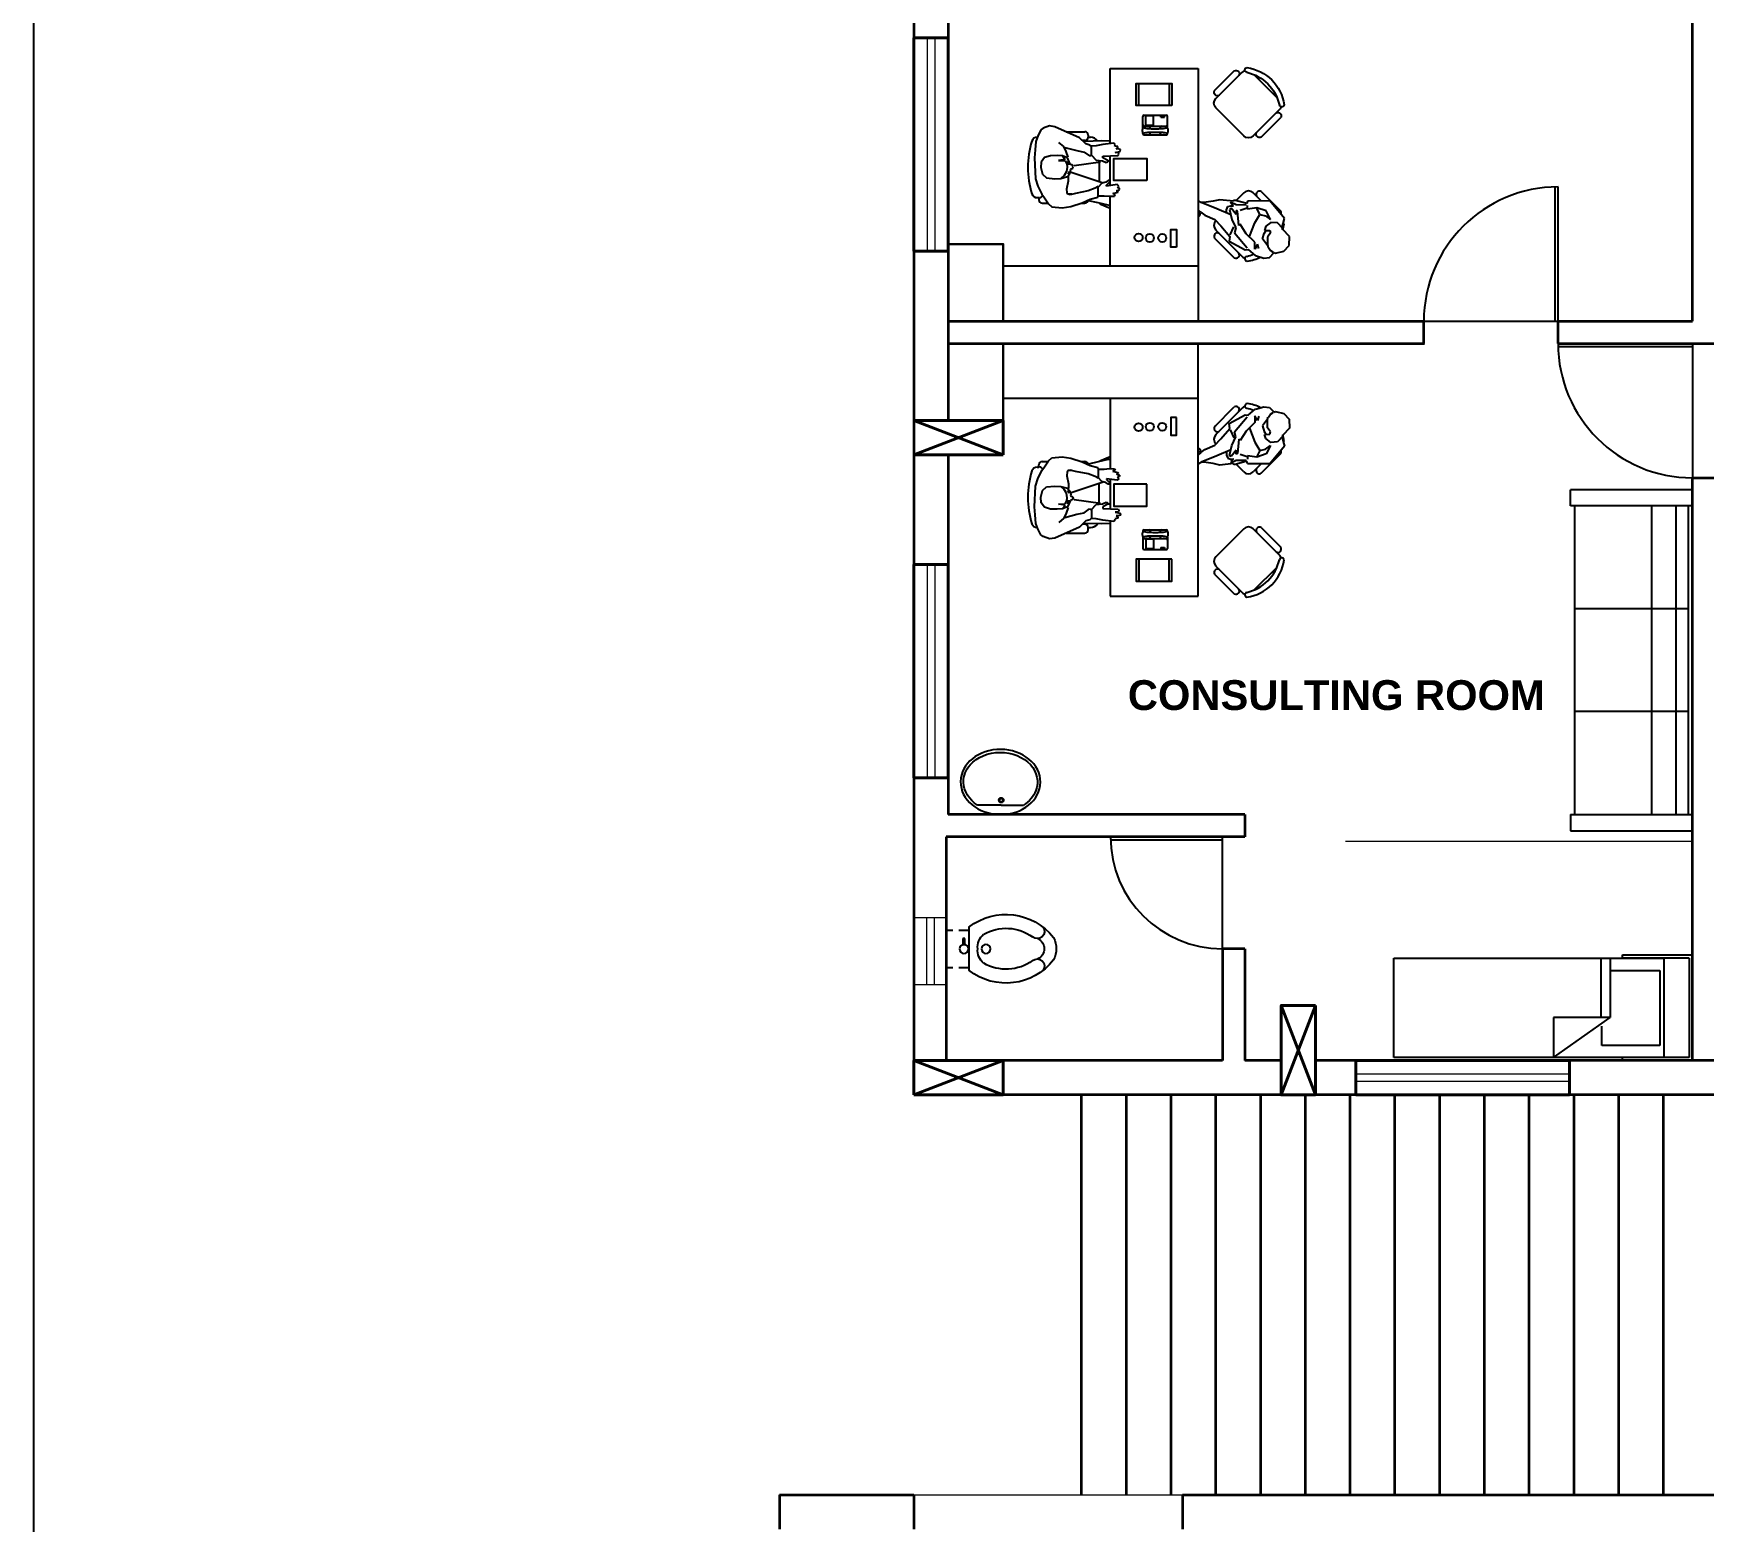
# Model space of a CAD drawing. Header units: inches. Extents: x -17070 to 527, y 504 to 2398.
# Drawn here: x -10654.93 to -10643.74, y 520.78 to 530.75 of the extents above; entities that cross this region are included whole.
import ezdxf
from ezdxf.enums import TextEntityAlignment as Align

# ---------------------------------------------------------------- set-up
doc = ezdxf.new("R2010")
doc.units = ezdxf.units.IN
for name, color, linetype in [('A-Flor-Pfix', 140, 'Continuous'), ('DOOR', 5, 'Continuous'), ('elevation', 7, 'Continuous'), ('FURN-TAG', 122, 'Continuous'), ('toilet furniture', 37, 'Continuous')]:
    doc.layers.add(name, color=color, linetype=linetype)
for name, color, linetype, lineweight in [('COL', 5, 'Continuous', 40), ('ELE-1', 105, 'Continuous', 40), ('hatch', 155, 'Continuous', 5), ('section', 1, 'Continuous', 35), ('wall', 7, 'Continuous', 30), ('WIN', 4, 'Continuous', 20)]:
    doc.layers.add(name, color=color, linetype=linetype, lineweight=lineweight)
doc.styles.add('ROMANC', font='arialbd.ttf', dxfattribs={"height": 0.35})
doc.styles.add('ZGF_SMALL', font='simplex_.ttf', dxfattribs={"width": 0.9, "height": 3.75})
doc.linetypes.add('ZIGZAG', pattern='A,0.0001,-0.2,[131,ltypeshp.shx,S=0.2,R=0,X=-0.2,Y=0],-0.4,[131,ltypeshp.shx,S=0.2,R=180,X=0.2,Y=0],-0.2', length=0.8001)

# ---------------------------------------------------------------- blocks, each defined once
blk = doc.blocks.new('de')
at = {"layer": 'elevation', "ltscale": 0.0005}
blk.add_line((-10856.90422, 504.72708), (-10856.90422, 504.13708), dxfattribs=at)
blk = doc.blocks.new('sedia-07')
for p, q in [((-11.81, 8.71), (-11.81, -8.29)), ((7.63, 11.71), (-7.25, 11.71)), ((12.19, -8.29), (12.19, 8.71)), ((-14.81, -6.17), (-14.81, 6.58)), ((15.19, -6.17), (15.19, 6.58)), ((-8.81, -11.29), (9.19, -11.29))]:
    blk.add_line(p, q)
for centre, radius, start, end in [((0.19, -4.29), 20, 53.1301, 126.8699), ((-13.31, 6.15), 1.56, 16.2602, 163.7398), ((-10.93, 11.05), 1.1, 143.30994, 302.02741), ((-8.81, 8.71), 3, 152.41556, 180), ((0.19, -6.47), 19.64, 57.57575, 122.42425), ((11.31, 11.05), 1.1, 237.97259, 36.69006), ((9.19, 8.71), 3, 0, 27.58444), ((13.69, 6.15), 1.56, 16.2602, 163.7398), ((-13.31, -5.73), 1.56, 196.2602, 343.7398), ((13.69, -5.73), 1.56, 196.2602, 343.7398), ((-8.81, -8.29), 3, 180, 270), ((9.19, -8.29), 3, 270, 0)]:
    blk.add_arc(centre, radius, start, end)
blk = doc.blocks.new('A$C37A41DED')
for p, q in [((5.39, 22.36), (51.42, 68.39)), ((51.42, 68.39), (68.39, 51.42)), ((68.39, 51.42), (22.36, 5.39)), ((24.23, 41.2), (21.37, 24.71)), ((31.04, 34.39), (24.23, 41.2)), ((21.37, 24.71), (31.04, 34.39)), ((0, 18.03), (11.93, 29.96)), ((1.06, 18.03), (12.46, 29.43)), ((8.13, 21.03), (18.03, 30.94)), ((11.93, 29.96), (12.46, 29.43)), ((18.03, 30.94), (21.35, 27.62)), ((31.52, 14.56), (21.37, 24.71)), ((22.89, 26.24), (33.05, 16.08)), ((22.36, 5.39), (5.39, 22.36)), ((20.95, 8.22), (8.13, 21.03)), ((18.03, 0), (0, 18.03)), ((18.03, 1.06), (1.06, 18.03)), ((29.41, 16.67), (20.95, 8.21)), ((18.03, 1.06), (29.43, 12.46)), ((29.43, 12.46), (29.96, 11.93)), ((29.96, 11.93), (18.03, 0))]:
    blk.add_line(p, q)
blk = doc.blocks.new('FURN-GEN-SOFA-03')
for p, q in [((0, 42), (30, 42)), ((0, 38), (0, 42)), ((30, 38), (30, 42)), ((0, 38), (30, 38)), ((1, -38), (1, 38)), ((4, -38), (4, 38)), ((10, -38), (10, 38)), ((29, 38), (29, -38)), ((1, 12.666667), (29, 12.666667)), ((1, -12.666667), (29, -12.666667)), ((30, -38), (0, -38)), ((0, -42), (0, -38)), ((30, -38), (30, -42)), ((30, -42), (0, -42))]:
    blk.add_line(p, q)
at = {"layer": 'FURN-TAG', "style": 'ZGF_SMALL'}
blk.add_attdef('ZGFCODE', text='', height=0.001, dxfattribs=at).set_placement((0, 0), align=Align.MIDDLE)
blk = doc.blocks.new('A$C031929D8')
at = {"layer": 'A-Flor-Pfix'}
for p, q in [((0, -13.39), (1.62, -13.39)), ((0, -22.61), (0, -13.39)), ((3.12, -13.39), (5.57, -13.39)), ((5.57, -23.31), (5.57, -12.69)), ((4.07, -19.06), (4.53, -19.06)), ((4.07, -20.55), (4.07, -19.06)), ((4.53, -20.55), (4.07, -20.55)), ((4.53, -19.06), (4.53, -20.55)), ((0, -22.61), (1.62, -22.61)), ((3.12, -22.61), (5.57, -22.61))]:
    blk.add_line(p, q, dxfattribs=at)
for centre in [(4.34, -17.96), (9.77, -17.96)]:
    blk.add_circle(centre, 1.1, dxfattribs=at)
for centre, radius, start, end in [((14.71, -24.38), 14.84, 38.0593, 128.0114), ((11.85, -17.61), 4.14, 129.8929, 185.4705), ((14.72, -24.06), 11.1, 54.0717, 119.8254), ((22.38, -13.7), 1.79, 230.0447, 34.4638), ((21.27, -18), 2.82, 296.8113, 63.1887), ((21.27, -18), 5.82, 331.6141, 28.3859), ((11.85, -18.39), 4.14, 174.5295, 230.1071), ((22.38, -22.3), 1.79, 325.5362, 129.9553), ((14.71, -11.62), 14.84, 231.9886, 321.9407), ((14.72, -11.94), 11.1, 240.1746, 305.9283)]:
    blk.add_arc(centre, radius, start, end, dxfattribs=at)
blk = doc.blocks.new('A$C6D011404')
at = {"layer": 'toilet furniture'}
for q in [(118, 64), (434, 64)]:
    blk.add_line((281, 64), q, dxfattribs=at)
for radius in [16.7, 11.9]:
    blk.add_circle((281, 99), radius, dxfattribs=at)
at = {"layer": 'toilet furniture', "extrusion": (0, 0, -1)}
blk.add_ellipse((276, 225), major_axis=(276, -2), ratio=0.815709, start_param=3.141593, end_param=9.424778, dxfattribs=at)
at = {"layer": 'toilet furniture'}
blk.add_open_spline([(118, 64), (58, 102), (22, 162), (20, 223), (20, 225), (20, 227), (20, 268), (36, 309), (113, 396), (192, 429), (355, 430), (435, 397), (529, 293), (543, 225), (505, 126), (475, 90), (434, 64)], degree=3, knots=[5.365258, 5.365258, 5.365258, 5.365258, 6.257078, 6.257078, 6.283185, 6.283185, 6.283185, 6.901165, 6.901165, 7.841015, 7.841015, 8.780865, 8.780865, 9.720714, 9.720714, 10.328696, 10.328696, 10.328696, 10.328696], dxfattribs=at)

msp = doc.modelspace()

# ---------------------------------------------------------------- linework, layer by layer
for p, q in [((-10647.71461, 530.51818), (-10647.12561, 530.51818)), ((-10647.71461, 530.01505), (-10647.71461, 530.51818)), ((-10647.12561, 530.51818), (-10647.12561, 528.82482)), ((-10647.48718, 530.20623), (-10647.33809, 530.20623)), ((-10648.17917, 530.10682), (-10648.2002, 530.06591)), ((-10648.16433, 530.11922), (-10648.17917, 530.10682)), ((-10648.12093, 530.13374), (-10648.16433, 530.11922)), ((-10648.08585, 530.12848), (-10648.12093, 530.13374)), ((-10647.92093, 530.05486), (-10648.08585, 530.12848)), ((-10648.01048, 530.09484), (-10647.88395, 530.09484)), ((-10647.49546, 530.1183), (-10647.49546, 530.19795)), ((-10647.48718, 530.13169), (-10647.33809, 530.13169)), ((-10647.47475, 530.13707), (-10647.47475, 530.20085)), ((-10647.42505, 530.20085), (-10647.47475, 530.20085)), ((-10647.42505, 530.13707), (-10647.47475, 530.13707)), ((-10647.44576, 530.11566), (-10647.44576, 530.12175)), ((-10647.42505, 530.13707), (-10647.42505, 530.20085)), ((-10647.3795, 530.11566), (-10647.3795, 530.12175)), ((-10647.37536, 530.19257), (-10647.37536, 530.20085)), ((-10647.37536, 530.20085), (-10647.35051, 530.20085)), ((-10647.37536, 530.19257), (-10647.35051, 530.19257)), ((-10647.35051, 530.19257), (-10647.35051, 530.20085)), ((-10647.3298, 530.1183), (-10647.3298, 530.19795)), ((-10648.21216, 530.03032), (-10648.21701, 529.97247)), ((-10648.2002, 530.06591), (-10648.21216, 530.03032)), ((-10648.20386, 530.05803), (-10648.20285, 530.05803)), ((-10648.02444, 529.99526), (-10648.05778, 530.02331)), ((-10648.05778, 530.02331), (-10648.05778, 530.02331)), ((-10648.05778, 530.02331), (-10648.05778, 530.02331)), ((-10648.05778, 530.02331), (-10648.05778, 530.02331)), ((-10648.01041, 529.96196), (-10648.02444, 529.99526)), ((-10648.01918, 529.99), (-10647.93848, 529.96897)), ((-10647.87707, 530.01279), (-10647.92093, 530.05486)), ((-10647.88395, 530.03594), (-10647.9012, 530.03594)), ((-10647.77005, 530.03383), (-10647.88584, 530.03032)), ((-10647.85075, 530.00578), (-10647.87707, 530.01279)), ((-10647.86186, 530.07275), (-10647.86186, 530.05803)), ((-10647.86186, 530.05803), (-10647.84714, 530.05803)), ((-10647.84023, 529.99526), (-10647.85075, 530.00578)), ((-10647.80865, 530.00052), (-10647.84309, 529.99812)), ((-10647.84023, 529.93742), (-10647.84023, 529.99526)), ((-10647.76303, 530.00929), (-10647.80865, 530.00052)), ((-10647.71461, 530.03086), (-10647.77005, 530.03383)), ((-10647.68935, 530.01805), (-10647.76303, 530.00929)), ((-10647.68233, 530.00753), (-10647.68935, 530.01805)), ((-10647.68409, 529.99877), (-10647.68233, 530.00753)), ((-10647.66303, 529.99526), (-10647.68409, 529.99877)), ((-10647.67531, 529.97949), (-10647.66303, 529.9865)), ((-10647.66303, 529.9865), (-10647.66303, 529.99526)), ((-10647.49546, 530.08199), (-10647.49546, 530.08632)), ((-10647.48718, 530.07371), (-10647.33809, 530.07371)), ((-10647.44576, 530.08365), (-10647.44576, 530.08974)), ((-10647.3795, 530.08365), (-10647.3795, 530.08974)), ((-10647.3298, 530.08199), (-10647.3298, 530.0862)), ((-10648.21701, 529.97247), (-10648.22129, 529.91989)), ((-10648.22129, 529.91989), (-10648.21525, 529.77965)), ((-10648.17708, 529.89184), (-10648.17883, 529.85503)), ((-10648.15427, 529.92164), (-10648.17708, 529.89184)), ((-10648.11392, 529.93391), (-10648.15427, 529.92164)), ((-10648.07006, 529.93566), (-10648.11392, 529.93391)), ((-10648.03384, 529.93288), (-10648.07006, 529.93566)), ((-10648.0166, 529.90827), (-10648.06119, 529.90211)), ((-10648.06119, 529.90211), (-10648.01747, 529.89919)), ((-10648.03384, 529.93288), (-10648.0166, 529.90827)), ((-10647.99988, 529.91989), (-10648.03384, 529.93288)), ((-10648.01747, 529.89919), (-10648.0058, 529.8795)), ((-10647.99637, 529.92339), (-10648.01041, 529.96196)), ((-10648.0058, 529.8795), (-10648.0022, 529.85791)), ((-10647.98935, 529.89359), (-10647.99988, 529.91989)), ((-10647.99878, 529.89982), (-10647.99158, 529.87248)), ((-10647.98058, 529.87606), (-10647.98935, 529.89359)), ((-10647.97006, 529.87256), (-10647.98058, 529.87606)), ((-10647.96304, 529.86204), (-10647.97006, 529.87256)), ((-10647.95602, 529.86905), (-10647.78058, 529.89359)), ((-10647.93848, 529.96897), (-10647.88935, 529.95845)), ((-10647.88935, 529.95845), (-10647.85251, 529.93216)), ((-10647.85251, 529.93216), (-10647.84023, 529.93742)), ((-10647.84023, 529.93742), (-10647.80865, 529.90411)), ((-10647.80865, 529.90411), (-10647.76654, 529.89885)), ((-10647.78824, 529.89252), (-10647.78824, 529.76058)), ((-10647.76654, 529.89885), (-10647.74198, 529.88833)), ((-10647.76479, 529.9304), (-10647.66128, 529.93566)), ((-10647.76479, 529.91989), (-10647.76479, 529.9304)), ((-10647.7297, 529.90236), (-10647.76479, 529.91989)), ((-10647.74198, 529.88833), (-10647.7297, 529.89359)), ((-10647.7297, 529.89359), (-10647.7297, 529.90236)), ((-10647.72795, 529.89885), (-10647.71461, 529.89927)), ((-10647.71461, 529.73415), (-10647.71461, 529.93295)), ((-10647.68058, 529.95495), (-10647.64724, 529.96196)), ((-10647.65952, 529.95319), (-10647.68058, 529.95495)), ((-10647.65426, 529.97773), (-10647.67531, 529.97949)), ((-10647.66128, 529.93566), (-10647.65777, 529.94443)), ((-10647.65777, 529.94443), (-10647.65952, 529.95319)), ((-10647.64549, 529.97598), (-10647.65426, 529.97773)), ((-10647.64724, 529.96196), (-10647.64549, 529.97598)), ((-10648.21525, 529.77965), (-10648.20037, 529.73057)), ((-10648.17883, 529.85503), (-10648.1683, 529.80945)), ((-10648.1683, 529.80945), (-10648.14199, 529.78491)), ((-10648.14199, 529.78491), (-10648.08585, 529.77965)), ((-10648.08585, 529.77965), (-10648.04627, 529.7822)), ((-10648.0238, 529.80216), (-10648.04627, 529.7822)), ((-10648.04627, 529.7822), (-10647.99988, 529.79368)), ((-10648.0076, 529.82734), (-10648.0238, 529.80216)), ((-10648.0022, 529.85791), (-10648.0076, 529.82734)), ((-10648.00514, 529.71129), (-10647.99462, 529.76563)), ((-10647.99988, 529.79368), (-10647.9876, 529.81121)), ((-10647.99014, 529.82788), (-10647.99878, 529.81061)), ((-10647.99462, 529.76563), (-10647.99462, 529.79543)), ((-10647.9876, 529.81121), (-10647.97883, 529.8375)), ((-10647.98058, 529.84451), (-10647.96479, 529.85152)), ((-10647.97883, 529.8375), (-10647.98058, 529.84451)), ((-10647.97707, 529.82348), (-10647.76128, 529.75161)), ((-10647.96479, 529.85152), (-10647.96304, 529.86204)), ((-10647.72795, 529.76738), (-10647.74374, 529.75687)), ((-10647.74023, 529.73583), (-10647.71391, 529.76037)), ((-10647.71742, 529.76738), (-10647.72795, 529.76738)), ((-10647.71391, 529.76037), (-10647.71742, 529.76738)), ((-10648.20386, 529.65309), (-10648.19317, 529.65309)), ((-10648.20037, 529.73057), (-10648.17181, 529.67623)), ((-10648.19317, 529.65309), (-10648.19317, 529.63837)), ((-10648.17181, 529.67623), (-10648.15385, 529.65169)), ((-10648.15385, 529.65169), (-10648.12795, 529.61137)), ((-10648.00339, 529.685), (-10648.00514, 529.71129)), ((-10647.99813, 529.67623), (-10648.00339, 529.685)), ((-10647.98234, 529.67273), (-10647.99813, 529.67623)), ((-10647.97251, 529.67518), (-10647.99339, 529.67518)), ((-10647.94725, 529.68149), (-10647.98234, 529.67273)), ((-10647.86304, 529.69902), (-10647.94725, 529.68149)), ((-10647.81567, 529.71655), (-10647.86304, 529.69902)), ((-10647.849, 529.64293), (-10647.79812, 529.6552)), ((-10647.79637, 529.72707), (-10647.81567, 529.71655)), ((-10647.79812, 529.6552), (-10647.79461, 529.66571)), ((-10647.79461, 529.66571), (-10647.79637, 529.72707)), ((-10647.77005, 529.74985), (-10647.79623, 529.72214)), ((-10647.79463, 529.66613), (-10647.75602, 529.66571)), ((-10647.74374, 529.75687), (-10647.77005, 529.74985)), ((-10647.75602, 529.66571), (-10647.71917, 529.66221)), ((-10647.73847, 529.73057), (-10647.74023, 529.73583)), ((-10647.6683, 529.74109), (-10647.73847, 529.73057)), ((-10647.71917, 529.66221), (-10647.68584, 529.66396)), ((-10647.71461, 529.19294), (-10647.71461, 529.66245)), ((-10647.69812, 529.67974), (-10647.66303, 529.69025)), ((-10647.68233, 529.67448), (-10647.69812, 529.67974)), ((-10647.68584, 529.66396), (-10647.68233, 529.67448)), ((-10647.6718, 529.69902), (-10647.65251, 529.70778)), ((-10647.66128, 529.69551), (-10647.6718, 529.69902)), ((-10647.65601, 529.73057), (-10647.6683, 529.74109)), ((-10647.66479, 529.7183), (-10647.65601, 529.73057)), ((-10647.65251, 529.71655), (-10647.66479, 529.7183)), ((-10647.66303, 529.69025), (-10647.66128, 529.69551)), ((-10647.65251, 529.70778), (-10647.65251, 529.71655)), ((-10646.81932, 529.68538), (-10646.87105, 529.63365)), ((-10646.70275, 529.63129), (-10646.75685, 529.68538)), ((-10646.70348, 529.69449), (-10646.57073, 529.56174)), ((-10648.17108, 529.61628), (-10648.1311, 529.61628)), ((-10648.12795, 529.61137), (-10648.1069, 529.59034)), ((-10648.1069, 529.59034), (-10648.03672, 529.58508)), ((-10648.03672, 529.58508), (-10647.97883, 529.59384)), ((-10647.97883, 529.59384), (-10647.90339, 529.61839)), ((-10647.90986, 529.61628), (-10647.88395, 529.61628)), ((-10647.90339, 529.61839), (-10647.849, 529.64293)), ((-10647.79637, 529.61839), (-10647.85953, 529.63241)), ((-10647.72795, 529.60261), (-10647.79637, 529.61839)), ((-10647.78409, 529.61137), (-10647.71461, 529.58286)), ((-10647.71461, 529.60094), (-10647.72795, 529.60261)), ((-10647.10427, 529.62118), (-10647.12561, 529.6332)), ((-10647.10621, 529.55488), (-10647.12561, 529.56974)), ((-10647.11717, 529.55073), (-10647.12561, 529.55268)), ((-10647.12561, 529.52566), (-10647.11449, 529.53343)), ((-10647.11449, 529.53343), (-10647.10621, 529.55488)), ((-10647.10621, 529.55488), (-10647.08063, 529.53563)), ((-10647.00098, 529.57734), (-10647.10445, 529.62049)), ((-10647.0877, 529.6207), (-10647.10427, 529.62118)), ((-10647.02558, 529.62974), (-10647.0877, 529.6207)), ((-10647.08063, 529.53563), (-10647.01389, 529.50689)), ((-10646.98003, 529.63926), (-10647.02558, 529.62974)), ((-10646.90963, 529.53959), (-10647.00098, 529.57734)), ((-10646.88917, 529.62832), (-10646.98003, 529.63926)), ((-10646.93594, 529.55567), (-10646.93545, 529.57224)), ((-10646.93545, 529.57224), (-10646.92717, 529.59369)), ((-10646.92717, 529.59369), (-10646.90598, 529.59882)), ((-10646.9033, 529.58151), (-10646.91499, 529.5742)), ((-10646.91499, 529.5742), (-10646.90037, 529.50741)), ((-10646.90598, 529.59882), (-10646.88941, 529.59834)), ((-10646.90549, 529.61539), (-10646.90403, 529.62173)), ((-10646.88941, 529.59834), (-10646.90549, 529.61539)), ((-10646.90403, 529.62173), (-10646.87066, 529.60736)), ((-10646.86944, 529.54033), (-10646.9033, 529.58151)), ((-10646.88381, 529.6371), (-10646.88917, 529.62832)), ((-10646.79904, 529.61421), (-10646.88381, 529.6371)), ((-10646.87066, 529.60736), (-10646.8044, 529.60543)), ((-10646.86115, 529.56178), (-10646.86992, 529.56714)), ((-10646.86992, 529.56714), (-10646.86944, 529.54033)), ((-10646.85311, 529.46648), (-10646.86115, 529.56178)), ((-10646.79611, 529.5835), (-10646.84313, 529.56764)), ((-10646.79538, 529.63006), (-10646.79904, 529.61421)), ((-10646.79441, 529.57643), (-10646.79563, 529.60007)), ((-10646.64484, 529.63205), (-10646.79538, 529.63006)), ((-10646.73229, 529.58547), (-10646.79441, 529.57643)), ((-10646.74544, 529.48504), (-10646.71256, 529.54087)), ((-10646.71256, 529.54087), (-10646.73302, 529.5823)), ((-10646.67042, 529.56453), (-10646.73229, 529.58547)), ((-10646.71256, 529.54087), (-10646.67456, 529.53211)), ((-10646.64021, 529.5075), (-10646.67042, 529.56453)), ((-10646.5457, 529.51241), (-10646.64484, 529.63205)), ((-10647.01389, 529.50689), (-10646.97369, 529.46425)), ((-10647.00609, 529.49861), (-10647.00674, 529.49796)), ((-10647.00674, 529.43549), (-10646.82973, 529.25849)), ((-10646.97369, 529.46425), (-10646.91328, 529.39358)), ((-10646.91109, 529.40309), (-10646.88527, 529.45721)), ((-10646.90037, 529.50741), (-10646.87333, 529.45112)), ((-10646.87333, 529.45112), (-10646.88137, 529.41626)), ((-10646.84459, 529.47453), (-10646.85311, 529.46648)), ((-10646.80244, 529.41141), (-10646.84459, 529.47453)), ((-10646.78003, 529.39289), (-10646.74544, 529.48504)), ((-10646.68186, 529.41364), (-10646.67115, 529.4312)), ((-10646.6709, 529.46118), (-10646.68065, 529.43339)), ((-10646.68065, 529.43339), (-10646.64435, 529.43169)), ((-10646.67456, 529.53211), (-10646.64021, 529.5075)), ((-10646.63826, 529.48703), (-10646.6709, 529.46118)), ((-10646.64435, 529.43169), (-10646.64094, 529.41756)), ((-10646.59247, 529.48314), (-10646.63826, 529.48703)), ((-10646.55787, 529.44513), (-10646.59247, 529.48314)), ((-10646.56202, 529.45609), (-10646.5457, 529.51241)), ((-10646.55934, 529.43879), (-10646.56202, 529.45609)), ((-10646.51409, 529.39225), (-10646.55672, 529.43879)), ((-10647.01585, 529.38213), (-10646.88309, 529.24938)), ((-10646.91328, 529.39358), (-10646.91742, 529.36116)), ((-10646.91742, 529.36116), (-10646.81072, 529.30318)), ((-10646.88137, 529.41626), (-10646.79757, 529.31683)), ((-10646.74544, 529.35488), (-10646.80244, 529.41141)), ((-10646.74617, 529.30832), (-10646.74544, 529.35488)), ((-10646.72863, 529.34099), (-10646.74617, 529.30832)), ((-10646.71865, 529.31199), (-10646.72863, 529.34099)), ((-10646.6938, 529.37634), (-10646.68186, 529.41364)), ((-10646.66067, 529.33199), (-10646.6938, 529.37634)), ((-10646.64094, 529.41756), (-10646.66091, 529.38879)), ((-10646.66091, 529.38879), (-10646.66018, 529.34857)), ((-10646.66018, 529.34857), (-10646.65726, 529.31786)), ((-10646.65464, 529.31786), (-10646.6393, 529.29763)), ((-10646.55014, 529.29376), (-10646.51457, 529.33228)), ((-10646.51457, 529.33228), (-10646.51409, 529.39225)), ((-10646.81072, 529.30318), (-10646.79026, 529.30514)), ((-10646.79026, 529.30514), (-10646.743, 529.2642)), ((-10646.74039, 529.2642), (-10646.68412, 529.24789)), ((-10646.68412, 529.24789), (-10646.64636, 529.25253)), ((-10646.64636, 529.25253), (-10646.61542, 529.28545)), ((-10646.6393, 529.29763), (-10646.62176, 529.28691)), ((-10646.61542, 529.28545), (-10646.60665, 529.28009)), ((-10646.60665, 529.28009), (-10646.55014, 529.29376)), ((-10647.33127, 529.19294), (-10648.43083, 529.19294)), ((-10648.43083, 528.82482), (-10648.43083, 529.19294)), ((-10647.12561, 529.19294), (-10647.71461, 529.19294)), ((-10648.43083, 528.82482), (-10647.12561, 528.82482)), ((-10648.43083, 528.67482), (-10647.12561, 528.67482)), ((-10648.43083, 528.67482), (-10648.43083, 528.30669)), ((-10647.12561, 526.98145), (-10647.12561, 528.67482)), ((-10647.33127, 528.30669), (-10648.43083, 528.30669)), ((-10647.12561, 528.30669), (-10647.71461, 528.30669)), ((-10647.71461, 528.30669), (-10647.71461, 527.83718)), ((-10647.01585, 528.1175), (-10646.88309, 528.25026)), ((-10647.00674, 528.06414), (-10646.82973, 528.24115)), ((-10646.91742, 528.13847), (-10646.81072, 528.19645)), ((-10646.81072, 528.19645), (-10646.79026, 528.19449)), ((-10646.79026, 528.19449), (-10646.743, 528.23543)), ((-10646.72863, 528.15864), (-10646.74617, 528.19131)), ((-10646.74617, 528.19131), (-10646.74544, 528.14475)), ((-10646.74039, 528.23543), (-10646.68412, 528.25174)), ((-10646.68412, 528.25174), (-10646.64636, 528.2471)), ((-10646.65464, 528.18178), (-10646.6393, 528.202)), ((-10646.64636, 528.2471), (-10646.61542, 528.21418)), ((-10646.6393, 528.202), (-10646.62176, 528.21272)), ((-10646.61542, 528.21418), (-10646.60665, 528.21954)), ((-10646.60665, 528.21954), (-10646.55014, 528.20587)), ((-10646.55014, 528.20587), (-10646.51457, 528.16735)), ((-10646.97369, 528.03538), (-10646.91328, 528.10605)), ((-10646.91328, 528.10605), (-10646.91742, 528.13847)), ((-10646.91109, 528.09655), (-10646.88527, 528.04242)), ((-10646.88137, 528.08337), (-10646.79757, 528.1828)), ((-10646.87333, 528.04851), (-10646.88137, 528.08337)), ((-10646.80244, 528.08822), (-10646.84459, 528.02511)), ((-10646.74544, 528.14475), (-10646.80244, 528.08822)), ((-10646.78003, 528.10674), (-10646.74544, 528.01459)), ((-10646.71865, 528.18765), (-10646.72863, 528.15864)), ((-10646.66067, 528.16764), (-10646.6938, 528.12329)), ((-10646.6938, 528.12329), (-10646.68186, 528.08599)), ((-10646.68186, 528.08599), (-10646.67115, 528.06844)), ((-10646.66091, 528.11085), (-10646.66018, 528.15106)), ((-10646.64094, 528.08208), (-10646.66091, 528.11085)), ((-10646.66018, 528.15106), (-10646.65726, 528.18178)), ((-10646.64435, 528.06794), (-10646.64094, 528.08208)), ((-10646.51409, 528.10739), (-10646.55672, 528.06084)), ((-10646.51457, 528.16735), (-10646.51409, 528.10739)), ((-10647.12561, 527.97397), (-10647.11449, 527.96621)), ((-10647.11449, 527.96621), (-10647.10621, 527.94475)), ((-10647.08063, 527.964), (-10647.01389, 527.99274)), ((-10647.01389, 527.99274), (-10646.97369, 528.03538)), ((-10647.00609, 528.00102), (-10647.00674, 528.00167)), ((-10646.91499, 527.92543), (-10646.90037, 527.99222)), ((-10646.90037, 527.99222), (-10646.87333, 528.04851)), ((-10646.85311, 528.03315), (-10646.86115, 527.93785)), ((-10646.84459, 528.02511), (-10646.85311, 528.03315)), ((-10646.74544, 528.01459), (-10646.71256, 527.95876)), ((-10646.71256, 527.95876), (-10646.67456, 527.96752)), ((-10646.68065, 528.06625), (-10646.64435, 528.06794)), ((-10646.6709, 528.03845), (-10646.68065, 528.06625)), ((-10646.67456, 527.96752), (-10646.64021, 527.99213)), ((-10646.63826, 528.01261), (-10646.6709, 528.03845)), ((-10646.64021, 527.99213), (-10646.67042, 527.9351)), ((-10646.5457, 527.98723), (-10646.64484, 527.86758)), ((-10646.59247, 528.01649), (-10646.63826, 528.01261)), ((-10646.55787, 528.0545), (-10646.59247, 528.01649)), ((-10646.55934, 528.06084), (-10646.56202, 528.04354)), ((-10646.56202, 528.04354), (-10646.5457, 527.98723)), ((-10648.19317, 527.84654), (-10648.19317, 527.86126)), ((-10648.17108, 527.88335), (-10648.1311, 527.88335)), ((-10648.15385, 527.84794), (-10648.12795, 527.88826)), ((-10648.12795, 527.88826), (-10648.1069, 527.90929)), ((-10648.1069, 527.90929), (-10648.03672, 527.91455)), ((-10648.03672, 527.91455), (-10647.97883, 527.90579)), ((-10647.97883, 527.90579), (-10647.90339, 527.88125)), ((-10647.90986, 527.88335), (-10647.88395, 527.88335)), ((-10647.90339, 527.88125), (-10647.849, 527.85671)), ((-10647.79637, 527.88125), (-10647.85953, 527.86722)), ((-10647.849, 527.85671), (-10647.79812, 527.84443)), ((-10647.72795, 527.89702), (-10647.79637, 527.88125)), ((-10647.78409, 527.88826), (-10647.71461, 527.91677)), ((-10647.71461, 527.89869), (-10647.72795, 527.89702)), ((-10647.11717, 527.9489), (-10647.12561, 527.94695)), ((-10647.10621, 527.94475), (-10647.12561, 527.9299)), ((-10647.10427, 527.87845), (-10647.12561, 527.86643)), ((-10647.10621, 527.94475), (-10647.08063, 527.964)), ((-10647.00098, 527.92229), (-10647.10445, 527.87914)), ((-10647.0877, 527.87893), (-10647.10427, 527.87845)), ((-10647.02558, 527.8699), (-10647.0877, 527.87893)), ((-10646.98003, 527.86037), (-10647.02558, 527.8699)), ((-10646.90963, 527.96004), (-10647.00098, 527.92229)), ((-10646.88917, 527.87131), (-10646.98003, 527.86037)), ((-10646.93594, 527.94397), (-10646.93545, 527.92739)), ((-10646.93545, 527.92739), (-10646.92717, 527.90594)), ((-10646.92717, 527.90594), (-10646.90598, 527.90081)), ((-10646.9033, 527.91812), (-10646.91499, 527.92543)), ((-10646.90598, 527.90081), (-10646.88941, 527.90129)), ((-10646.88941, 527.90129), (-10646.90549, 527.88424)), ((-10646.90549, 527.88424), (-10646.90403, 527.8779)), ((-10646.90403, 527.8779), (-10646.87066, 527.89227)), ((-10646.86944, 527.9593), (-10646.9033, 527.91812)), ((-10646.88381, 527.86254), (-10646.88917, 527.87131)), ((-10646.79904, 527.88542), (-10646.88381, 527.86254)), ((-10646.81932, 527.81425), (-10646.87105, 527.86598)), ((-10646.87066, 527.89227), (-10646.8044, 527.8942)), ((-10646.86992, 527.93249), (-10646.86944, 527.9593)), ((-10646.86115, 527.93785), (-10646.86992, 527.93249)), ((-10646.79611, 527.91613), (-10646.84313, 527.93199)), ((-10646.79538, 527.86958), (-10646.79904, 527.88542)), ((-10646.79441, 527.9232), (-10646.79563, 527.89956)), ((-10646.64484, 527.86758), (-10646.79538, 527.86958)), ((-10646.73229, 527.91416), (-10646.79441, 527.9232)), ((-10646.70275, 527.86835), (-10646.75685, 527.81425)), ((-10646.71256, 527.95876), (-10646.73302, 527.91733)), ((-10646.67042, 527.9351), (-10646.73229, 527.91416)), ((-10646.70348, 527.80514), (-10646.57073, 527.93789)), ((-10648.21525, 527.71998), (-10648.20037, 527.76906)), ((-10648.20386, 527.84654), (-10648.19317, 527.84654)), ((-10648.20037, 527.76906), (-10648.17181, 527.8234)), ((-10648.17181, 527.8234), (-10648.15385, 527.84794)), ((-10648.00339, 527.81464), (-10648.00514, 527.78834)), ((-10648.00514, 527.78834), (-10647.99462, 527.734)), ((-10647.99813, 527.8234), (-10648.00339, 527.81464)), ((-10647.98234, 527.82691), (-10647.99813, 527.8234)), ((-10647.97251, 527.82445), (-10647.99339, 527.82445)), ((-10647.94725, 527.81814), (-10647.98234, 527.82691)), ((-10647.97707, 527.67615), (-10647.76128, 527.74802)), ((-10647.86304, 527.80061), (-10647.94725, 527.81814)), ((-10647.81567, 527.78308), (-10647.86304, 527.80061)), ((-10647.79637, 527.77257), (-10647.81567, 527.78308)), ((-10647.79812, 527.84443), (-10647.79461, 527.83392)), ((-10647.79461, 527.83392), (-10647.79637, 527.77257)), ((-10647.77005, 527.74978), (-10647.79623, 527.77749)), ((-10647.79463, 527.8335), (-10647.75602, 527.83392)), ((-10647.74374, 527.74277), (-10647.77005, 527.74978)), ((-10647.75602, 527.83392), (-10647.71917, 527.83742)), ((-10647.72795, 527.73225), (-10647.74374, 527.74277)), ((-10647.73847, 527.76906), (-10647.74023, 527.7638)), ((-10647.74023, 527.7638), (-10647.71391, 527.73926)), ((-10647.6683, 527.75854), (-10647.73847, 527.76906)), ((-10647.71917, 527.83742), (-10647.68584, 527.83567)), ((-10647.71461, 527.76548), (-10647.71461, 527.56668)), ((-10647.68233, 527.82515), (-10647.69812, 527.81989)), ((-10647.69812, 527.81989), (-10647.66303, 527.80938)), ((-10647.68584, 527.83567), (-10647.68233, 527.82515)), ((-10647.66128, 527.80412), (-10647.6718, 527.80061)), ((-10647.6718, 527.80061), (-10647.65251, 527.79185)), ((-10647.65601, 527.76906), (-10647.6683, 527.75854)), ((-10647.65251, 527.78308), (-10647.66479, 527.78133)), ((-10647.66479, 527.78133), (-10647.65601, 527.76906)), ((-10647.66303, 527.80938), (-10647.66128, 527.80412)), ((-10647.65251, 527.79185), (-10647.65251, 527.78308)), ((-10648.22129, 527.57974), (-10648.21525, 527.71998)), ((-10648.17883, 527.6446), (-10648.1683, 527.69018)), ((-10648.17708, 527.60779), (-10648.17883, 527.6446)), ((-10648.1683, 527.69018), (-10648.14199, 527.71472)), ((-10648.14199, 527.71472), (-10648.08585, 527.71998)), ((-10648.08585, 527.71998), (-10648.04627, 527.71743)), ((-10648.0238, 527.69747), (-10648.04627, 527.71743)), ((-10648.04627, 527.71743), (-10647.99988, 527.70595)), ((-10648.0076, 527.67229), (-10648.0238, 527.69747)), ((-10648.0022, 527.64172), (-10648.0076, 527.67229)), ((-10648.0058, 527.62014), (-10648.0022, 527.64172)), ((-10647.99988, 527.70595), (-10647.9876, 527.68843)), ((-10647.99014, 527.67175), (-10647.99878, 527.68902)), ((-10647.99462, 527.734), (-10647.99462, 527.7042)), ((-10647.9876, 527.68843), (-10647.97883, 527.66213)), ((-10647.97883, 527.66213), (-10647.98058, 527.65512)), ((-10647.98058, 527.65512), (-10647.96479, 527.64811)), ((-10647.96304, 527.63759), (-10647.97006, 527.62707)), ((-10647.96479, 527.64811), (-10647.96304, 527.63759)), ((-10647.95602, 527.63058), (-10647.78058, 527.60604)), ((-10647.78824, 527.60711), (-10647.78824, 527.73905)), ((-10647.71742, 527.73225), (-10647.72795, 527.73225)), ((-10647.71391, 527.73926), (-10647.71742, 527.73225)), ((-10648.21701, 527.52716), (-10648.22129, 527.57974)), ((-10648.21216, 527.46931), (-10648.21701, 527.52716)), ((-10648.15427, 527.57799), (-10648.17708, 527.60779)), ((-10648.11392, 527.56572), (-10648.15427, 527.57799)), ((-10648.07006, 527.56397), (-10648.11392, 527.56572)), ((-10648.03384, 527.56675), (-10648.07006, 527.56397)), ((-10648.06119, 527.59752), (-10648.01747, 527.60044)), ((-10648.0166, 527.59136), (-10648.06119, 527.59752)), ((-10648.03384, 527.56675), (-10648.0166, 527.59136)), ((-10647.99988, 527.57974), (-10648.03384, 527.56675)), ((-10648.01041, 527.53767), (-10648.02444, 527.50437)), ((-10648.01918, 527.50963), (-10647.93848, 527.53066)), ((-10648.01747, 527.60044), (-10648.0058, 527.62014)), ((-10647.99637, 527.57624), (-10648.01041, 527.53767)), ((-10647.98935, 527.60604), (-10647.99988, 527.57974)), ((-10647.99878, 527.59981), (-10647.99158, 527.62715)), ((-10647.98058, 527.62357), (-10647.98935, 527.60604)), ((-10647.97006, 527.62707), (-10647.98058, 527.62357)), ((-10647.93848, 527.53066), (-10647.88935, 527.54118)), ((-10647.88935, 527.54118), (-10647.85251, 527.56747)), ((-10647.85251, 527.56747), (-10647.84023, 527.56222)), ((-10647.84023, 527.56222), (-10647.80865, 527.59552)), ((-10647.84023, 527.56222), (-10647.84023, 527.50437)), ((-10647.80865, 527.59552), (-10647.76654, 527.60078)), ((-10647.76654, 527.60078), (-10647.74198, 527.6113)), ((-10647.7297, 527.59727), (-10647.76479, 527.57974)), ((-10647.76479, 527.57974), (-10647.76479, 527.56923)), ((-10647.76479, 527.56923), (-10647.66128, 527.56397)), ((-10647.74198, 527.6113), (-10647.7297, 527.60604)), ((-10647.7297, 527.60604), (-10647.7297, 527.59727)), ((-10647.72795, 527.60078), (-10647.71461, 527.60036)), ((-10647.65952, 527.54644), (-10647.68058, 527.54469)), ((-10647.68058, 527.54469), (-10647.64724, 527.53767)), ((-10647.65426, 527.5219), (-10647.67531, 527.52014)), ((-10647.67531, 527.52014), (-10647.66303, 527.51313)), ((-10647.66128, 527.56397), (-10647.65777, 527.5552)), ((-10647.65777, 527.5552), (-10647.65952, 527.54644)), ((-10647.64549, 527.52365), (-10647.65426, 527.5219)), ((-10647.64724, 527.53767), (-10647.64549, 527.52365)), ((-10648.2002, 527.43372), (-10648.21216, 527.46931)), ((-10648.20386, 527.4416), (-10648.20285, 527.4416)), ((-10648.17917, 527.39281), (-10648.2002, 527.43372)), ((-10647.92093, 527.44477), (-10648.08585, 527.37115)), ((-10648.02444, 527.50437), (-10648.05778, 527.47632)), ((-10648.05778, 527.47632), (-10648.05778, 527.47632)), ((-10648.05778, 527.47632), (-10648.05778, 527.47632)), ((-10648.05778, 527.47632), (-10648.05778, 527.47632)), ((-10647.87707, 527.48684), (-10647.92093, 527.44477)), ((-10647.88395, 527.46369), (-10647.9012, 527.46369)), ((-10647.77005, 527.4658), (-10647.88584, 527.46931)), ((-10647.85075, 527.49385), (-10647.87707, 527.48684)), ((-10647.86186, 527.4416), (-10647.84714, 527.4416)), ((-10647.86186, 527.42688), (-10647.86186, 527.4416)), ((-10647.84023, 527.50437), (-10647.85075, 527.49385)), ((-10647.80865, 527.49911), (-10647.84309, 527.50151)), ((-10647.76303, 527.49035), (-10647.80865, 527.49911)), ((-10647.71461, 527.46877), (-10647.77005, 527.4658)), ((-10647.68935, 527.48158), (-10647.76303, 527.49035)), ((-10647.71461, 527.48459), (-10647.71461, 526.98145)), ((-10647.68233, 527.4921), (-10647.68935, 527.48158)), ((-10647.66303, 527.50437), (-10647.68409, 527.50086)), ((-10647.68409, 527.50086), (-10647.68233, 527.4921)), ((-10647.66303, 527.51313), (-10647.66303, 527.50437)), ((-10647.49546, 527.41764), (-10647.49546, 527.41331)), ((-10647.48718, 527.42592), (-10647.33809, 527.42592)), ((-10647.44576, 527.41598), (-10647.44576, 527.40989)), ((-10647.3795, 527.41598), (-10647.3795, 527.40989)), ((-10647.3298, 527.41764), (-10647.3298, 527.41343)), ((-10648.16433, 527.38041), (-10648.17917, 527.39281)), ((-10648.12093, 527.36589), (-10648.16433, 527.38041)), ((-10648.08585, 527.37115), (-10648.12093, 527.36589)), ((-10648.01048, 527.40479), (-10647.88395, 527.40479)), ((-10647.49546, 527.38134), (-10647.49546, 527.30168)), ((-10647.48718, 527.36794), (-10647.33809, 527.36794)), ((-10647.47475, 527.36256), (-10647.47475, 527.29878)), ((-10647.42505, 527.36256), (-10647.47475, 527.36256)), ((-10647.42505, 527.29878), (-10647.47475, 527.29878)), ((-10647.44576, 527.38397), (-10647.44576, 527.37788)), ((-10647.42505, 527.36256), (-10647.42505, 527.29878)), ((-10647.3795, 527.38397), (-10647.3795, 527.37788)), ((-10647.37536, 527.30706), (-10647.37536, 527.29878)), ((-10647.37536, 527.30706), (-10647.35051, 527.30706)), ((-10647.37536, 527.29878), (-10647.35051, 527.29878)), ((-10647.35051, 527.30706), (-10647.35051, 527.29878)), ((-10647.3298, 527.38134), (-10647.3298, 527.30168)), ((-10647.48718, 527.2934), (-10647.33809, 527.2934)), ((-10647.71461, 526.98145), (-10647.12561, 526.98145))]:
    msp.add_line(p, q)
for points in [[(-10647.31897, 530.27099), (-10647.53984, 530.27099), (-10647.53984, 530.41824), (-10647.31897, 530.41824)], [(-10647.3008, 530.27099), (-10647.52168, 530.27099), (-10647.52168, 530.41824), (-10647.3008, 530.41824)], [(-10647.46836, 529.76776), (-10647.68924, 529.76776), (-10647.68924, 529.91501), (-10647.46836, 529.91501)], [(-10647.27065, 529.32024), (-10647.30889, 529.32024), (-10647.30889, 529.43913), (-10647.27065, 529.43913)], [(-10647.27065, 528.17939), (-10647.30889, 528.17939), (-10647.30889, 528.0605), (-10647.27065, 528.0605)], [(-10647.46836, 527.73187), (-10647.68924, 527.73187), (-10647.68924, 527.58462), (-10647.46836, 527.58462)], [(-10647.31897, 527.22864), (-10647.53984, 527.22864), (-10647.53984, 527.08139), (-10647.31897, 527.08139)], [(-10647.3008, 527.22864), (-10647.52168, 527.22864), (-10647.52168, 527.08139), (-10647.3008, 527.08139)]]:
    msp.add_lwpolyline(points, close=True)
for centre in [(-10647.52428, 529.38539), (-10647.44885, 529.38244), (-10647.36603, 529.38244), (-10647.52428, 528.11424), (-10647.44885, 528.11719), (-10647.36603, 528.11719)]:
    msp.add_circle(centre, 0.02718)
for centre, radius, start, end in [((-10647.48718, 530.19795), 0.00828, 90, 180), ((-10647.33809, 530.19795), 0.00828, 0, 90), ((-10647.88395, 530.07275), 0.02209, 0, 90), ((-10647.44794, 530.1027), 0.05165, 170.592388, 180), ((-10647.44794, 530.1027), 0.05165, 180, 189.407612), ((-10647.46949, 530.09913), 0.02981, 189.407612, 197.802415), ((-10647.48885, 530.11087), 0.00994, 76.638275, 178.429667), ((-10647.48718, 530.13997), 0.00828, 180, 270), ((-10647.45238, 530.2644), 0.14786, 256.638275, 263.832467), ((-10647.42873, 530.48334), 0.36808, 263.832467, 267.437122), ((-10647.4557, 530.12175), 0.00994, 0, 90), ((-10647.41263, 530.84292), 0.72801, 267.437122, 270), ((-10647.41263, 530.84292), 0.72801, 270, 272.562878), ((-10647.39654, 530.48334), 0.36808, 272.562878, 276.167533), ((-10647.36956, 530.12175), 0.00994, 90, 180), ((-10647.37288, 530.2644), 0.14786, 276.167533, 283.896839), ((-10647.33641, 530.11087), 0.00994, 11.295776, 103.361725), ((-10647.33809, 530.13997), 0.00828, 270, 0), ((-10647.32563, 530.11167), 0.01526, 143.595794, 143.727243), ((-10647.37732, 530.1027), 0.05165, 346.08253, 0), ((-10647.37732, 530.1027), 0.05165, 0, 11.295776), ((-10647.6916, 529.85556), 0.57519, 162.079787, 197.920213), ((-10648.20386, 530.02121), 0.03681, 90, 162.079787), ((-10647.88395, 530.05803), 0.02209, 270, 0), ((-10647.84714, 529.99913), 0.0589, 35.049807, 90), ((-10647.48999, 530.09255), 0.00828, 189.535178, 284.650228), ((-10647.48718, 530.08199), 0.00828, 180, 270), ((-10647.45238, 529.941), 0.14786, 96.167533, 103.896839), ((-10647.42873, 529.72206), 0.36808, 92.562878, 96.167533), ((-10647.4557, 530.08365), 0.00994, 270, 0), ((-10647.41263, 529.36248), 0.72801, 90, 92.562878), ((-10647.41263, 529.36248), 0.72801, 87.437122, 90), ((-10647.39654, 529.72206), 0.36808, 83.832467, 87.437122), ((-10647.36956, 530.08365), 0.00994, 180, 270), ((-10647.37288, 529.941), 0.14786, 76.103161, 83.832467), ((-10647.33809, 530.08199), 0.00828, 270, 0), ((-10647.33516, 530.09252), 0.00828, 250.248941, 346.424526), ((-10648.20386, 529.6899), 0.03681, 197.920213, 270), ((-10648.18737, 529.67518), 0.02209, 270, 342.823547), ((-10646.78808, 529.65415), 0.04417, 45, 135), ((-10646.71455, 529.67432), 0.02301, 61.260205, 208.739795), ((-10648.17108, 529.63837), 0.02209, 180, 270), ((-10647.88395, 529.63837), 0.02209, 270, 0), ((-10646.5909, 529.55068), 0.02301, 336.497568, 28.739795), ((-10646.9755, 529.46673), 0.04417, 135, 225), ((-10646.84014, 529.51879), 0.2945, 343.79719, 351.869898), ((-10646.56459, 529.47481), 0.01615, 8.309935, 45.456059), ((-10646.99567, 529.39319), 0.02301, 61.260205, 208.739795), ((-10646.87203, 529.26955), 0.02301, 241.260205, 28.739795), ((-10646.79849, 529.28972), 0.04417, 225, 252.584441), ((-10646.79616, 529.24323), 0.01615, 102.972587, 261.690065), ((-10646.8628, 529.54145), 0.2892, 282.575753, 292.138611), ((-10646.83753, 529.51879), 0.2945, 278.130102, 296.233909), ((-10646.87203, 528.23008), 0.02301, 331.260205, 118.739795), ((-10646.79849, 528.20991), 0.04417, 107.415559, 135), ((-10646.79616, 528.2564), 0.01615, 98.309935, 257.027413), ((-10646.8628, 527.95818), 0.2892, 67.861389, 77.424247), ((-10646.83753, 527.98084), 0.2945, 63.766091, 81.869898), ((-10646.99567, 528.10644), 0.02301, 118.740595, 298.739795), ((-10646.9755, 528.0329), 0.04417, 135, 225), ((-10646.84014, 527.98084), 0.2945, 8.130102, 16.20281), ((-10646.56459, 528.02483), 0.01615, 314.543941, 351.690065), ((-10648.17108, 527.86126), 0.02209, 90, 180), ((-10647.88395, 527.86126), 0.02209, 0, 90), ((-10646.5909, 527.94896), 0.02301, 331.260205, 23.502432), ((-10647.6916, 527.64407), 0.57519, 162.079787, 197.920213), ((-10648.20386, 527.80973), 0.03681, 90, 162.079787), ((-10648.18737, 527.82445), 0.02209, 17.176453, 90), ((-10646.78808, 527.84549), 0.04417, 225, 315), ((-10646.71455, 527.82531), 0.02301, 151.260205, 298.739795), ((-10648.20386, 527.47842), 0.03681, 197.920213, 270), ((-10647.88395, 527.4416), 0.02209, 0, 90), ((-10647.88395, 527.42688), 0.02209, 270, 0), ((-10647.84714, 527.5005), 0.0589, 270, 324.950193), ((-10647.46949, 527.4005), 0.02981, 162.197585, 170.592388), ((-10647.48999, 527.40709), 0.00828, 75.349772, 170.464822), ((-10647.48718, 527.41764), 0.00828, 90, 180), ((-10647.45238, 527.55863), 0.14786, 256.103161, 263.832467), ((-10647.42873, 527.77757), 0.36808, 263.832467, 267.437122), ((-10647.4557, 527.41598), 0.00994, 0, 90), ((-10647.41263, 528.13715), 0.72801, 267.437122, 270), ((-10647.41263, 528.13715), 0.72801, 270, 272.562878), ((-10647.39654, 527.77757), 0.36808, 272.562878, 276.167533), ((-10647.36956, 527.41598), 0.00994, 90, 180), ((-10647.37288, 527.55863), 0.14786, 276.167533, 283.896839), ((-10647.33809, 527.41764), 0.00828, 0, 90), ((-10647.33516, 527.40711), 0.00828, 13.575474, 109.751059), ((-10647.37732, 527.39693), 0.05165, 0, 13.91747), ((-10647.44794, 527.39693), 0.05165, 170.592388, 180), ((-10647.44794, 527.39693), 0.05165, 180, 189.407612), ((-10647.48885, 527.38876), 0.00994, 181.570333, 283.361725), ((-10647.48718, 527.35966), 0.00828, 90, 180), ((-10647.48718, 527.30168), 0.00828, 180, 270), ((-10647.45238, 527.23523), 0.14786, 96.167533, 103.361725), ((-10647.42873, 527.01629), 0.36808, 92.562878, 96.167533), ((-10647.4557, 527.37788), 0.00994, 270, 0), ((-10647.41263, 526.65672), 0.72801, 90, 92.562878), ((-10647.41263, 526.65672), 0.72801, 87.437122, 90), ((-10647.39654, 527.01629), 0.36808, 83.832467, 87.437122), ((-10647.36956, 527.37788), 0.00994, 180, 270), ((-10647.37288, 527.23523), 0.14786, 76.103161, 83.832467), ((-10647.33641, 527.38876), 0.00994, 256.638275, 348.704224), ((-10647.33809, 527.35966), 0.00828, 0, 90), ((-10647.33809, 527.30168), 0.00828, 270, 0), ((-10647.32563, 527.38796), 0.01526, 216.272757, 216.404206), ((-10647.37732, 527.39693), 0.05165, 348.704224, 0)]:
    msp.add_arc(centre, radius, start, end)
at = {"layer": 'COL', "ltscale": 0.0005}
for p, q in [((-10649.03083, 528.15797), (-10648.43083, 527.92797)), ((-10649.03083, 527.92797), (-10648.43083, 528.15797)), ((-10648.43083, 528.15797), (-10649.03083, 528.15797)), ((-10649.03083, 527.92797), (-10648.43083, 527.92797)), ((-10646.33833, 523.63797), (-10646.56833, 524.23797)), ((-10646.56833, 523.63797), (-10646.33833, 524.23797)), ((-10646.33833, 523.63797), (-10646.33833, 524.23797)), ((-10649.03083, 523.86797), (-10648.43083, 523.86797)), ((-10649.03083, 523.86797), (-10649.03083, 523.63797)), ((-10649.03083, 523.63797), (-10648.43083, 523.86797)), ((-10649.03083, 523.86797), (-10648.43083, 523.63797)), ((-10648.43083, 523.86797), (-10648.43083, 523.63797)), ((-10648.43083, 523.86797), (-10648.43083, 523.63797)), ((-10648.73083, 523.63797), (-10649.03083, 523.63797)), ((-10648.84583, 523.63797), (-10648.43083, 523.63797))]:
    msp.add_line(p, q, dxfattribs=at)
for points in [[(-10648.43083, 527.92797), (-10648.43083, 528.15797)], [(-10646.33833, 524.23797), (-10646.56833, 524.23797), (-10646.56833, 523.63797), (-10646.33833, 523.63797)]]:
    msp.add_lwpolyline(points, dxfattribs=at)
at = {"layer": 'DOOR', "ltscale": 0.0005}
for p, q in [((-10644.733, 528.82482), (-10644.733, 529.72482)), ((-10644.713, 528.82482), (-10644.713, 529.72482)), ((-10645.613, 528.82482), (-10644.713, 528.82482)), ((-10644.713, 528.67482), (-10643.813, 528.67482)), ((-10644.713, 528.65482), (-10643.813, 528.65482)), ((-10643.813, 528.67482), (-10643.813, 527.77482)), ((-10647.713, 525.36797), (-10646.963, 525.36797)), ((-10647.713, 525.34797), (-10646.963, 525.34797)), ((-10646.963, 524.61797), (-10646.963, 525.36797))]:
    msp.add_line(p, q, dxfattribs=at)
for centre, radius, start, end in [((-10644.713, 528.82482), 0.9, 90, 180), ((-10643.813, 528.67482), 0.9, 180, 270), ((-10646.963, 525.36797), 0.75, 180, 270)]:
    msp.add_arc(centre, radius, start, end, dxfattribs=at)
at = {"layer": 'ELE-1', "ltscale": 0.0005}
for p, q in [((-10649.03083, 530.72313), (-10649.03083, 529.29313)), ((-10649.03083, 530.72313), (-10648.80083, 530.72313)), ((-10648.80083, 530.72313), (-10648.80083, 529.29313)), ((-10649.03083, 529.29313), (-10648.80083, 529.29313)), ((-10649.03083, 527.19339), (-10649.03083, 525.76339)), ((-10649.03083, 527.19339), (-10648.80083, 527.19339)), ((-10648.80083, 527.19339), (-10648.80083, 525.76339)), ((-10649.03083, 525.76339), (-10648.80083, 525.76339)), ((-10644.6376, 523.86797), (-10646.0676, 523.86797)), ((-10646.0676, 523.86797), (-10646.0676, 523.63797)), ((-10644.6376, 523.86797), (-10644.6376, 523.63797)), ((-10644.6376, 523.63797), (-10646.0676, 523.63797))]:
    msp.add_line(p, q, dxfattribs=at)
at = {"layer": 'elevation', "color": 26, "linetype": 'ZIGZAG', "lineweight": 15, "ltscale": 0.2}
msp.add_line((-10646.13716, 525.33815), (-10643.813, 525.33815), dxfattribs=at)
at = {"layer": 'hatch', "ltscale": 0.0005}
msp.add_line((-10649.03083, 520.95797), (-10647.23083, 520.95797), dxfattribs=at)
at = {"layer": 'section', "ltscale": 0.0005}
for p, q in [((-10643.813, 528.82482), (-10643.813, 531.68482)), ((-10649.03083, 530.85797), (-10649.03083, 523.86797)), ((-10648.80083, 530.85797), (-10648.80083, 528.15797)), ((-10648.80083, 528.82482), (-10645.613, 528.82482)), ((-10645.613, 528.67482), (-10645.613, 528.82482)), ((-10644.713, 528.67482), (-10644.713, 528.82482)), ((-10644.713, 528.82482), (-10643.813, 528.82482)), ((-10648.80083, 528.67482), (-10645.60818, 528.67482)), ((-10644.713, 528.67482), (-10643.663, 528.67482)), ((-10648.80083, 527.92797), (-10648.80083, 525.51797)), ((-10643.813, 523.86797), (-10643.813, 527.77482)), ((-10643.813, 527.77482), (-10643.663, 527.77482)), ((-10646.813, 525.51797), (-10648.80083, 525.51797)), ((-10646.813, 525.51797), (-10646.813, 525.36797)), ((-10648.813, 525.36797), (-10648.813, 523.86797)), ((-10646.813, 525.36797), (-10648.813, 525.36797)), ((-10646.963, 524.61797), (-10646.963, 523.86797)), ((-10646.813, 524.61797), (-10646.963, 524.61797)), ((-10646.813, 524.61797), (-10646.813, 523.86797)), ((-10649.03083, 523.86797), (-10649.03083, 523.63797)), ((-10646.963, 523.86797), (-10649.03083, 523.86797)), ((-10646.56833, 523.86797), (-10646.813, 523.86797)), ((-10640.11833, 523.86797), (-10646.33833, 523.86797)), ((-10639.88833, 523.63797), (-10648.43083, 523.63797)), ((-10647.90833, 523.63797), (-10647.90833, 520.95797)), ((-10647.60833, 523.63797), (-10647.60833, 520.95797)), ((-10647.30833, 523.63797), (-10647.30833, 520.95797)), ((-10647.00833, 523.63797), (-10647.00833, 520.95797)), ((-10646.70833, 523.63797), (-10646.70833, 520.95797)), ((-10646.40833, 523.63797), (-10646.40833, 520.95797)), ((-10646.10833, 523.63797), (-10646.10833, 520.95797)), ((-10645.80833, 523.63797), (-10645.80833, 520.95797)), ((-10645.50833, 523.63797), (-10645.50833, 520.95797)), ((-10645.20833, 523.63797), (-10645.20833, 520.95797)), ((-10644.90833, 523.63797), (-10644.90833, 520.95797)), ((-10644.60833, 523.63797), (-10644.60833, 520.95797)), ((-10644.30833, 523.63797), (-10644.30833, 520.95797)), ((-10644.00833, 523.63797), (-10644.00833, 520.95797)), ((-10649.93083, 520.95797), (-10649.93083, 520.72797)), ((-10649.93083, 520.95797), (-10649.03083, 520.95797)), ((-10649.03083, 520.95797), (-10649.03083, 520.72797)), ((-10647.23083, 520.95797), (-10639.88833, 520.95797)), ((-10647.23083, 520.95797), (-10647.23083, 520.72797))]:
    msp.add_line(p, q, dxfattribs=at)
at = {"layer": 'wall', "ltscale": 0.0005}
for points in [[(-10648.43083, 528.82482), (-10648.80083, 528.82482), (-10648.80083, 529.34166), (-10648.43083, 529.34166)], [(-10648.43083, 528.15797), (-10648.80083, 528.15797), (-10648.80083, 528.67482), (-10648.43083, 528.67482)]]:
    msp.add_lwpolyline(points, close=True, dxfattribs=at)
at = {"layer": 'WIN', "ltscale": 0.0005}
for p, q in [((-10648.94083, 530.72313), (-10648.94083, 529.29313)), ((-10648.89083, 530.72313), (-10648.89083, 529.29313)), ((-10648.94083, 527.19339), (-10648.94083, 525.76339)), ((-10648.89083, 527.19339), (-10648.89083, 525.76339)), ((-10649.03083, 524.82506), (-10649.03083, 524.37506)), ((-10648.813, 524.82506), (-10649.03083, 524.82506)), ((-10648.94249, 524.37506), (-10648.94249, 524.82506)), ((-10648.89249, 524.37506), (-10648.89249, 524.82506)), ((-10648.813, 524.82506), (-10648.813, 524.37506)), ((-10648.813, 524.37506), (-10649.03083, 524.37506)), ((-10644.6376, 523.77797), (-10646.0676, 523.77797)), ((-10644.6376, 523.72797), (-10646.0676, 523.72797))]:
    msp.add_line(p, q, dxfattribs=at)

# ---------------------------------------------------------------- block references
for name, p, xscale, yscale, zscale, rotation in [('sedia-07', (-10646.79346, 530.2762), -0.01472491269306349, 0.01472491269123566, 0.01472491269105147, 314.9999999899904), ('sedia-07', (-10646.79346, 527.22343), 0.01472491269306349, 0.01472491269123566, 0.01472491269105147, 225.0000000100096), ('A$C37A41DED', (-10643.45863, 524.22234), 0.02779377824097433, 0.02779377824117546, 0.02779377824022958, 135.000000005303)]:
    msp.add_blockref(name, p, dxfattribs=dict(xscale=xscale, yscale=yscale, zscale=zscale, rotation=rotation))
at = {"xscale": -0.02721735385421198, "yscale": 0.02721735385421198, "zscale": 0.02721735385508233}
msp.add_blockref('FURN-GEN-SOFA-03', (-10643.813, 526.55223), dxfattribs=at)
at = {"layer": 'A-Flor-Pfix', "extrusion": (0, 0, -1), "xscale": 0.02721735385421198, "yscale": 0.02721735385421198, "zscale": -0.02721735385508233, "rotation": 180}
msp.add_blockref('A$C031929D8', (10648.813, 524.12806), dxfattribs=at)
at = {"layer": 'elevation', "xscale": 75, "yscale": 75, "zscale": 75}
msp.add_blockref('de', (803612.88564, -37306.1441), dxfattribs=at)
at = {"layer": 'toilet furniture', "xscale": 0.0009697971117541776, "yscale": 0.0009698200465209084, "zscale": 0.0009697937390715716, "rotation": 359.9853287806176}
msp.add_blockref('A$C6D011404', (-10648.71735, 525.51802), dxfattribs=at)

# ---------------------------------------------------------------- texts
at = {"layer": 'elevation', "ltscale": 0.0005, "insert": (-10647.59631, 526.41832), "char_height": 0.2, "width": 335.6252416, "attachment_point": 1, "style": 'ROMANC'}
msp.add_mtext('CONSULTING ROOM', dxfattribs=at)

doc.saveas('drawing.dxf')
